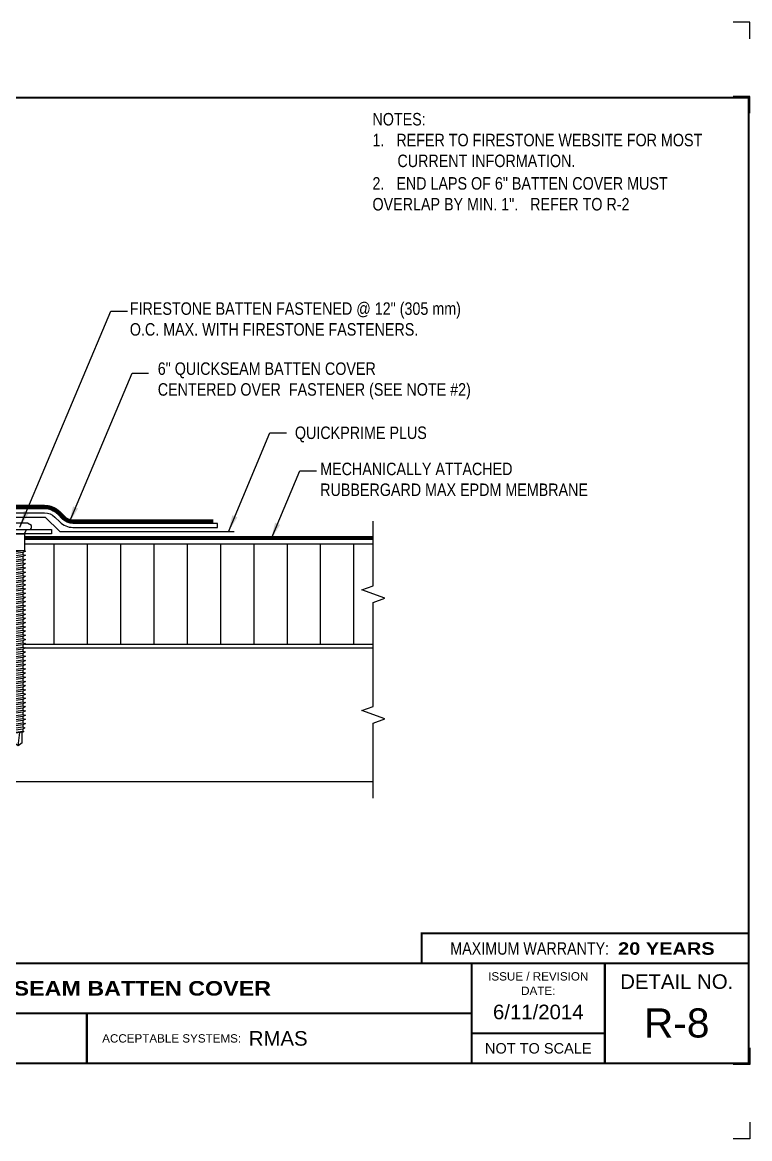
# Model space of a CAD drawing. Header units: inches. Extents: x 299.4 to 319.5, y -282.7 to -266.
# Drawn here: x 308.56 to 319.48, y -282.75 to -265.99 of the extents above; entities that cross this region are included whole.
import ezdxf
from ezdxf.enums import TextEntityAlignment as Align

# ---------------------------------------------------------------- set-up
doc = ezdxf.new("R2010")
doc.units = ezdxf.units.IN
doc.header["$MEASUREMENT"] = 0
doc.linetypes.add('HIDDEN', pattern=[0.375, 0.25, -0.125])
doc.layers.get('0').update_dxf_attribs({"linetype": 'CONTINUOUS'})
doc.layers.get('DEFPOINTS').update_dxf_attribs({"linetype": 'CONTINUOUS'})
for name, color, linetype in [('FSBP-ACCESSORY-FIRESTONE', 7, 'CONTINUOUS'), ('FSBP-ADHESIVE', 1, 'HIDDEN'), ('FSBP-ANNO-NOTE', 7, 'CONTINUOUS'), ('FSBP-INSULATION', 7, 'CONTINUOUS'), ('FSBP-MEMBRANE', 7, 'CONTINUOUS'), ('FSBP-SUBSTRATE-GENERIC', 9, 'CONTINUOUS'), ('FSBP-TTLB', 7, 'CONTINUOUS'), ('FSBP-TTLB-BORDER', 7, 'CONTINUOUS'), ('FSBP-TTLB-TEXT', 7, 'CONTINUOUS')]:
    doc.layers.add(name, color=color, linetype=linetype)
doc.styles.add('FSBP_ARIAL', font='arial.ttf')
doc.styles.add('FSBP_ARIAL_BOLD', font='')
doc.styles.add('FSBP_ARIAL_NAR', font='ARIALN.TTF')
doc.styles.get('FSBP_ARIAL_BOLD').set_extended_font_data('Arial Black')
doc.linetypes.add('ZIGZAG', pattern='A,0.0001,-0.2,[131,ltypeshp.shx,S=0.2,R=0,X=-0.2,Y=0],-0.4,[131,ltypeshp.shx,S=0.2,R=180,X=0.2,Y=0],-0.2', length=0.8001)
doc.dimstyles.new('FSBP-LEADER', dxfattribs={"dimtxt": 0.1875, "dimasz": 0.25, "dimexe": 0.0625, "dimexo": 0.125, "dimgap": 0.125, "dimtad": 0, "dimtih": 1, "dimtoh": 1, "dimdec": 4, "dimzin": 0, "dimdsep": 46, "dimlunit": 4, "dimtxsty": 'FSBP_ARIAL_NAR', "dimcen": 0.09375, "dimclrd": 256, "dimclre": 256, "dimclrt": 256, "dimadec": 0, "dimazin": 0, "dimtfac": 1, "dimtdec": 4, "dimtofl": 0, "dimtmove": 0, "dimatfit": 3, "dimfxl": 1, "dimtolj": 1, "dimtzin": 0, "dimlwd": -1, "dimlwe": -1, "dimarcsym": 0})

# ---------------------------------------------------------------- blocks, each defined once
blk = doc.blocks.new('TTLB-EPDM_1')
at = {"layer": 'DEFPOINTS', "linetype": 'Continuous', "ltscale": 1.75}
for points in [[(20.01562500000003, 13.88083333333333), (20.01562500000003, 14.13083333333333), (19.76562500000003, 14.13083333333333)], [(20.01562500000003, -2.380833333333342), (20.01562500000003, -2.630833333333342), (19.76562500000003, -2.630833333333342)]]:
    blk.add_lwpolyline(points, dxfattribs=at)
at = {"layer": 'DEFPOINTS', "color": 1}
for points in [[(20.015625, 12.765625), (20.015625, 13.015625), (19.765625, 13.015625)], [(20.015625, -1.265625), (20.015625, -1.515625), (19.765625, -1.515625)]]:
    blk.add_lwpolyline(points, dxfattribs=at)
at = {"layer": 'FSBP-TTLB', "const_width": 0.03125}
blk.add_lwpolyline([(15.09028770518938, 0), (20, 0), (20, 0.4512598240669945), (15.09028770518938, 0.4512598240669945)], close=True, dxfattribs=at)
for points in [[(0, 0), (0, -1.5), (20, -1.5), (20, 0), (0, 0)], [(15.84028770518938, 0), (15.84028770518938, -1.5)], [(17.84110496735593, 0), (17.84110496735593, -1.5)], [(20, 0), (20, -1.5)], [(4.825208527206769, -0.75), (15.84028770518938, -0.75)], [(15.84028770518938, -1.048740175933006), (17.84110496735593, -1.048740175933006)]]:
    blk.add_lwpolyline(points, dxfattribs=at)
at = {"layer": 'FSBP-TTLB-BORDER', "const_width": 0.03125}
blk.add_lwpolyline([(20, 0), (20, 13), (0, 13), (0, 0)], dxfattribs=at)
at = {"layer": 'FSBP-TTLB-TEXT', "const_width": 0.03125}
blk.add_lwpolyline([(10.06152282927678, -0.75), (10.06152282927678, -1.5)], dxfattribs=at)
at = {"layer": 'FSBP-TTLB-TEXT', "style": 'FSBP_ARIAL_NAR'}
blk.add_text('MAXIMUM WARRANTY:', height=0.1875, dxfattribs=at).set_placement((17.90516569312837, 0.2256299120335257), align=Align.MIDDLE_RIGHT)
at = {"layer": 'FSBP-TTLB-TEXT', "style": 'FSBP_ARIAL'}
for s, height, p in [('ISSUE / REVISION', 0.125, (16.84069633627263, -0.1938496373466023)), ('DETAIL NO.', 0.21875, (18.92055248367797, -0.2724398367368792)), ('DATE:', 0.125, (16.84069633627263, -0.409973105348854)), ('NOT TO SCALE', 0.15625, (16.84069633627263, -1.274370087966503))]:
    blk.add_text(s, height=height, dxfattribs=at).set_placement(p, align=Align.MIDDLE_CENTER)
blk.add_text('ACCEPTABLE SYSTEMS:', height=0.125, dxfattribs=at).set_placement((10.29281281591562, -1.125), align=Align.MIDDLE_LEFT)
at = {"layer": 'FSBP-TTLB-TEXT'}
for tag, height, style, p in [('MAXIMUM_WARRANTY', 0.1875, 'FSBP_ARIAL_BOLD', (18.03987100774941, 0.2240244307510579)), ('ACCPT_SYSTEMS', 0.21875, 'FSBP_ARIAL', (12.49438170418193, -1.125))]:
    blk.add_attdef(tag, text='', height=height, dxfattribs=dict(at, style=style)).set_placement(p, align=Align.MIDDLE_LEFT)
for tag, height, style, p in [('DETAIL_DESCP_LINE_1', 0.21875, 'FSBP_ARIAL_BOLD', (10.33118450231211, -0.3736318192489421)), ('ISSUE_REV_DATE', 0.21875, 'FSBP_ARIAL', (16.84069633627263, -0.7282559425942452)), ('DETAIL_NUMBER', 0.4375, 'FSBP_ARIAL', (18.91941590748775, -0.8931630692489421))]:
    blk.add_attdef(tag, text='', height=height, dxfattribs=dict(at, style=style)).set_placement(p, align=Align.MIDDLE_CENTER)
blk = doc.blocks.new('FSBP_AP_FASTENER_01')
at = {"layer": 'FSBP-ACCESSORY-FIRESTONE'}
for p, q in [((-0.125, 0.04849224421338505), (-0.09375, -0.01400775578661495)), ((0.09375, -0.01400775578661495), (0.125, 0.04849224421338505)), ((-0.09375, -0.01400775578661495), (-0.09375, -0.264007755786615)), ((-0.09375, -0.01400775578661495), (0.09375, -0.01400775578661495)), ((0.09375, -0.01400775578661495), (0.09375, -0.264007755786615)), ((-0.09375, -0.264007755786615), (-0.0703125, -0.2840970415008996)), ((-0.0703125, -0.3156643085181585), (-0.0703125, -0.3472315755354103)), ((0.0703125, -0.2955750228038667), (0.0703125, -0.3271422898211327)), ((-0.0703125, -0.3787988425526763), (-0.0703125, -0.410366109569928)), ((-0.0703125, -0.4419333765871798), (-0.0703125, -0.4735006436044458)), ((0.0703125, -0.3587095568383845), (0.0703125, -0.3902768238556433)), ((0.0703125, -0.4218440908729022), (0.0703125, -0.453411357890154)), ((0.0703125, -0.4849786249074128), (0.0703125, -0.5165458919246717)), ((-0.0703125, -0.5050679106216975), (-0.0703125, -0.5366351776389564)), ((-0.0703125, -0.5682024446562153), (-0.0703125, -0.599769711673467)), ((-0.0703125, -0.631336978690733), (-0.0703125, -0.6629042457079848)), ((0.0703125, -0.5481131589419235), (0.0703125, -0.5796804259591894)), ((0.0703125, -0.6112476929764412), (0.0703125, -0.6428149599937001)), ((-0.0703125, -0.6944715127252366), (-0.0703125, -0.7260387797425025)), ((-0.0703125, -0.7576060467597543), (-0.0703125, -0.7891733137770132)), ((-0.0703125, -0.820740580794272), (-0.0703125, -0.8523078478115238)), ((0.0703125, -0.674382227010959), (0.0703125, -0.7059494940282107)), ((0.0703125, -0.7375167610454696), (0.0703125, -0.7690840280627285)), ((0.0703125, -0.8006512950799802), (0.0703125, -0.8322185620972462)), ((-0.0703125, -0.8838751148287898), (-0.0703125, -0.9154423818460415)), ((-0.0703125, -0.9470096488632933), (-0.0703125, -0.9785769158805593)), ((0.0703125, -0.863785829114498), (0.0703125, -0.8953530961317568)), ((0.0703125, -0.9269203631490157), (0.0703125, -0.9584876301662675)), ((0.0703125, -0.9900548971835264), (0.0703125, -1.021622164200785)), ((-0.0703125, -1.010144182897811), (-0.0703125, -1.04171144991507)), ((-0.0703125, -1.073278716932329), (-0.0703125, -1.104845983949581)), ((-0.0703125, -1.136413250966847), (-0.0703125, -1.167980517984098)), ((0.0703125, -1.053189431218037), (0.0703125, -1.084756698235303)), ((0.0703125, -1.116323965252555), (0.0703125, -1.147891232269814)), ((-0.0703125, -1.19954778500135), (-0.0703125, -1.231115052018616)), ((-0.0703125, -1.262682319035868), (-0.0703125, -1.294249586053127)), ((-0.0703125, -1.325816853070386), (-0.0703125, -1.357384120087637)), ((0.0703125, -1.179458499287072), (0.0703125, -1.211025766304324)), ((0.0703125, -1.242593033321583), (0.0703125, -1.274160300338842)), ((0.0703125, -1.305727567356094), (0.0703125, -1.33729483437336)), ((-0.0703125, -1.388951387104903), (-0.0703125, -1.420518654122155)), ((-0.0703125, -1.452085921139407), (-0.0703125, -1.483653188156673)), ((0.0703125, -1.368862101390611), (0.0703125, -1.40042936840787)), ((0.0703125, -1.431996635425129), (0.0703125, -1.463563902442381)), ((0.0703125, -1.49513116945964), (0.0703125, -1.526698436476899)), ((-0.0703125, -1.515220455173925), (-0.0703125, -1.546787722191183)), ((-0.0703125, -1.578354989208442), (-0.0703125, -1.609922256225694)), ((-0.0703125, -1.64148952324296), (-0.0703125, -1.673056790260212)), ((0.0703125, -1.558265703494151), (0.0703125, -1.589832970511416)), ((0.0703125, -1.621400237528668), (0.0703125, -1.652967504545927)), ((-0.0703125, -1.704624057277464), (-0.0703125, -1.73619132429473)), ((-0.0703125, -1.767758591311981), (-0.0703125, -1.79932585832924)), ((-0.0703125, -1.830893125346499), (-0.0703125, -1.862460392363751)), ((0.0703125, -1.684534771563186), (0.0703125, -1.716102038580438)), ((0.0703125, -1.747669305597697), (0.0703125, -1.779236572614955)), ((0.0703125, -1.810803839632207), (0.0703125, -1.842371106649473)), ((-0.0703125, -1.894027659381017), (-0.0703125, -1.925594926398269)), ((-0.0703125, -1.95716219341552), (-0.0703125, -1.988729460432786)), ((0.0703125, -1.873938373666725), (0.0703125, -1.905505640683984)), ((0.0703125, -1.937072907701243), (0.0703125, -1.968640174718495)), ((0.0703125, -2.000207441735753), (0.0703125, -2.031774708753012)), ((-0.0703125, -2.020296727450038), (-0.0703125, -2.051863994467297)), ((-0.0703125, -2.083431261484556), (-0.0703125, -2.114998528501808)), ((-0.0703125, -2.146565795519074), (-0.0703125, -2.178133062536325)), ((0.0703125, -2.063341975770264), (0.0703125, -2.09490924278753)), ((0.0703125, -2.126476509804782), (0.0703125, -2.158043776822041)), ((-0.0703125, -2.209700329553577), (-0.0703125, -2.241267596570843)), ((-0.0703125, -2.272834863588095), (-0.0703125, -2.304402130605354)), ((-0.0703125, -2.335969397622613), (-0.0703125, -2.367536664639864)), ((0.0703125, -2.189611043839299), (0.0703125, -2.221178310856551)), ((0.0703125, -2.25274557787381), (0.0703125, -2.284312844891069)), ((0.0703125, -2.315880111908321), (0.0703125, -2.347447378925587)), ((-0.0703125, -2.39910393165713), (-0.0703125, -2.430671198674382)), ((-0.0703125, -2.462238465691634), (-0.0703125, -2.4938057327089)), ((0.0703125, -2.379014645942839), (0.0703125, -2.410581912960097)), ((0.0703125, -2.442149179977356), (0.0703125, -2.473716446994608)), ((0.0703125, -2.505283714011867), (0.0703125, -2.536850981029126)), ((-0.0703125, -2.525372999726152), (-0.0703125, -2.55694026674341)), ((-0.0703125, -2.588507533760669), (-0.0703125, -2.620074800777921)), ((-0.0703125, -2.651642067795187), (-0.0703125, -2.683209334812439)), ((0.0703125, -2.568418248046378), (0.0703125, -2.599985515063644)), ((0.0703125, -2.631552782080895), (0.0703125, -2.663120049098154)), ((-0.0703125, -2.714776601829691), (-0.0703125, -2.746343868846957)), ((-0.0703125, -2.777911135864208), (-0.0703125, -2.809478402881467)), ((-0.0703125, -2.841045669898726), (-0.0703125, -2.872612936915978)), ((0.0703125, -2.694687316115413), (0.0703125, -2.726254583132665)), ((0.0703125, -2.757821850149924), (0.0703125, -2.789389117167183)), ((0.0703125, -2.820956384184434), (0.0703125, -2.8525236512017)), ((-0.0703125, -2.904180203933244), (-0.0703125, -2.935747470950496)), ((-0.0703125, -2.967314737967747), (-0.0703125, -2.998882004985013)), ((-0.0625, -3.154632755786622), (-0.0625, -3.013549567065063)), ((0, -3.201507755786615), (0.02460623630038583, -3.00110581902215)), ((0.0625, -3.154632755786601), (0.0625, -2.995692424207924)), ((0.0703125, -2.884090918218952), (0.0703125, -2.915658185236211)), ((0.0703125, -2.94722545225347), (0.0703125, -2.978792719270722)), ((0, -3.201507755786615), (-0.06250000000001421, -3.154632755786615)), ((0.0625, -3.154632755786615), (0, -3.201507755786615))]:
    blk.add_line(p, q, dxfattribs=at)
blk.add_lwpolyline([(0.1875, 0.04849224421338505, 0.1250000000000271), (0.203125, 0.110992244213385), (0.140625, 0.142242244213385), (-0.140625, 0.142242244213385), (-0.203125, 0.110992244213385, 0.1250000000000271), (-0.1875, 0.04849224421338505)], format="xyb", close=True, dxfattribs=at)
for points in [[(-0.109375, -0.3054610321523867), (-0.0703125, -0.2840970415008996), (0.0703125, -0.264007755786615), (0.109375, -0.2742110321523867), (0.0703125, -0.2955750228038667), (-0.0703125, -0.3156643085181585)], [(-0.109375, -0.3685955661869045), (-0.0703125, -0.3472315755354103), (0.0703125, -0.3271422898211327), (0.109375, -0.3373455661869045), (0.0703125, -0.3587095568383845), (-0.0703125, -0.3787988425526763)], [(-0.109375, -0.431730100221408), (-0.0703125, -0.410366109569928), (0.0703125, -0.3902768238556433), (0.109375, -0.400480100221408), (0.0703125, -0.4218440908729022), (-0.0703125, -0.4419333765871798)], [(-0.109375, -0.4948646342559258), (-0.0703125, -0.4735006436044458), (0.0703125, -0.453411357890154), (0.109375, -0.4636146342559258), (0.0703125, -0.4849786249074128), (-0.0703125, -0.5050679106216975)], [(-0.109375, -0.5579991682904435), (-0.0703125, -0.5366351776389564), (0.0703125, -0.5165458919246717), (0.109375, -0.5267491682904435), (0.0703125, -0.5481131589419235), (-0.0703125, -0.5682024446562153)], [(-0.109375, -0.6211337023249612), (-0.0703125, -0.599769711673467), (0.0703125, -0.5796804259591894), (0.109375, -0.5898837023249612), (0.0703125, -0.6112476929764412), (-0.0703125, -0.631336978690733)], [(-0.109375, -0.6842682363594648), (-0.0703125, -0.6629042457079848), (0.0703125, -0.6428149599937001), (0.109375, -0.6530182363594648), (0.0703125, -0.674382227010959), (-0.0703125, -0.6944715127252366)], [(-0.109375, -0.7474027703939825), (-0.0703125, -0.7260387797425025), (0.0703125, -0.7059494940282107), (0.109375, -0.7161527703939825), (0.0703125, -0.7375167610454696), (-0.0703125, -0.7576060467597543)], [(-0.109375, -0.8105373044285002), (-0.0703125, -0.7891733137770132), (0.0703125, -0.7690840280627285), (0.109375, -0.7792873044285002), (0.0703125, -0.8006512950799802), (-0.0703125, -0.820740580794272)], [(-0.109375, -0.873671838463018), (-0.0703125, -0.8523078478115238), (0.0703125, -0.8322185620972462), (0.109375, -0.842421838463018), (0.0703125, -0.863785829114498), (-0.0703125, -0.8838751148287898)], [(-0.109375, -0.9368063724975215), (-0.0703125, -0.9154423818460415), (0.0703125, -0.8953530961317568), (0.109375, -0.9055563724975215), (0.0703125, -0.9269203631490157), (-0.0703125, -0.9470096488632933)], [(-0.109375, -0.9999409065320393), (-0.0703125, -0.9785769158805593), (0.0703125, -0.9584876301662675), (0.109375, -0.9686909065320393), (0.0703125, -0.9900548971835264), (-0.0703125, -1.010144182897811)], [(-0.109375, -1.063075440566557), (-0.0703125, -1.04171144991507), (0.0703125, -1.021622164200785), (0.109375, -1.031825440566557), (0.0703125, -1.053189431218037), (-0.0703125, -1.073278716932329)], [(-0.109375, -1.126209974601075), (-0.0703125, -1.104845983949581), (0.0703125, -1.084756698235303), (0.109375, -1.094959974601075), (0.0703125, -1.116323965252555), (-0.0703125, -1.136413250966847)], [(-0.109375, -1.189344508635578), (-0.0703125, -1.167980517984098), (0.0703125, -1.147891232269814), (0.109375, -1.158094508635578), (0.0703125, -1.179458499287072), (-0.0703125, -1.19954778500135)], [(-0.109375, -1.252479042670096), (-0.0703125, -1.231115052018616), (0.0703125, -1.211025766304324), (0.109375, -1.221229042670096), (0.0703125, -1.242593033321583), (-0.0703125, -1.262682319035868)], [(-0.109375, -1.315613576704614), (-0.0703125, -1.294249586053127), (0.0703125, -1.274160300338842), (0.109375, -1.284363576704614), (0.0703125, -1.305727567356094), (-0.0703125, -1.325816853070386)], [(-0.109375, -1.378748110739132), (-0.0703125, -1.357384120087637), (0.0703125, -1.33729483437336), (0.109375, -1.347498110739132), (0.0703125, -1.368862101390611), (-0.0703125, -1.388951387104903)], [(-0.109375, -1.441882644773635), (-0.0703125, -1.420518654122155), (0.0703125, -1.40042936840787), (0.109375, -1.410632644773635), (0.0703125, -1.431996635425129), (-0.0703125, -1.452085921139407)], [(-0.109375, -1.505017178808153), (-0.0703125, -1.483653188156673), (0.0703125, -1.463563902442381), (0.109375, -1.473767178808153), (0.0703125, -1.49513116945964), (-0.0703125, -1.515220455173925)], [(-0.109375, -1.568151712842671), (-0.0703125, -1.546787722191183), (0.0703125, -1.526698436476899), (0.109375, -1.536901712842671), (0.0703125, -1.558265703494151), (-0.0703125, -1.578354989208442)], [(-0.109375, -1.631286246877188), (-0.0703125, -1.609922256225694), (0.0703125, -1.589832970511416), (0.109375, -1.600036246877188), (0.0703125, -1.621400237528668), (-0.0703125, -1.64148952324296)], [(-0.109375, -1.694420780911692), (-0.0703125, -1.673056790260212), (0.0703125, -1.652967504545927), (0.109375, -1.663170780911692), (0.0703125, -1.684534771563186), (-0.0703125, -1.704624057277464)], [(-0.109375, -1.75755531494621), (-0.0703125, -1.73619132429473), (0.0703125, -1.716102038580438), (0.109375, -1.72630531494621), (0.0703125, -1.747669305597697), (-0.0703125, -1.767758591311981)], [(-0.109375, -1.820689848980727), (-0.0703125, -1.79932585832924), (0.0703125, -1.779236572614955), (0.109375, -1.789439848980727), (0.0703125, -1.810803839632207), (-0.0703125, -1.830893125346499)], [(-0.109375, -1.883824383015245), (-0.0703125, -1.862460392363751), (0.0703125, -1.842371106649473), (0.109375, -1.852574383015245), (0.0703125, -1.873938373666725), (-0.0703125, -1.894027659381017)], [(-0.109375, -1.946958917049749), (-0.0703125, -1.925594926398269), (0.0703125, -1.905505640683984), (0.109375, -1.915708917049749), (0.0703125, -1.937072907701243), (-0.0703125, -1.95716219341552)], [(-0.109375, -2.010093451084266), (-0.0703125, -1.988729460432786), (0.0703125, -1.968640174718495), (0.109375, -1.978843451084266), (0.0703125, -2.000207441735753), (-0.0703125, -2.020296727450038)], [(-0.109375, -2.073227985118784), (-0.0703125, -2.051863994467297), (0.0703125, -2.031774708753012), (0.109375, -2.041977985118784), (0.0703125, -2.063341975770264), (-0.0703125, -2.083431261484556)], [(-0.109375, -2.136362519153302), (-0.0703125, -2.114998528501808), (0.0703125, -2.09490924278753), (0.109375, -2.105112519153302), (0.0703125, -2.126476509804782), (-0.0703125, -2.146565795519074)], [(-0.109375, -2.199497053187805), (-0.0703125, -2.178133062536325), (0.0703125, -2.158043776822041), (0.109375, -2.168247053187805), (0.0703125, -2.189611043839299), (-0.0703125, -2.209700329553577)], [(-0.109375, -2.262631587222323), (-0.0703125, -2.241267596570843), (0.0703125, -2.221178310856551), (0.109375, -2.231381587222323), (0.0703125, -2.25274557787381), (-0.0703125, -2.272834863588095)], [(-0.109375, -2.325766121256841), (-0.0703125, -2.304402130605354), (0.0703125, -2.284312844891069), (0.109375, -2.294516121256841), (0.0703125, -2.315880111908321), (-0.0703125, -2.335969397622613)], [(-0.109375, -2.388900655291359), (-0.0703125, -2.367536664639864), (0.0703125, -2.347447378925587), (0.109375, -2.357650655291359), (0.0703125, -2.379014645942839), (-0.0703125, -2.39910393165713)], [(-0.109375, -2.452035189325862), (-0.0703125, -2.430671198674382), (0.0703125, -2.410581912960097), (0.109375, -2.420785189325862), (0.0703125, -2.442149179977356), (-0.0703125, -2.462238465691634)], [(-0.109375, -2.51516972336038), (-0.0703125, -2.4938057327089), (0.0703125, -2.473716446994608), (0.109375, -2.48391972336038), (0.0703125, -2.505283714011867), (-0.0703125, -2.525372999726152)], [(-0.109375, -2.578304257394898), (-0.0703125, -2.55694026674341), (0.0703125, -2.536850981029126), (0.109375, -2.547054257394898), (0.0703125, -2.568418248046378), (-0.0703125, -2.588507533760669)], [(-0.109375, -2.641438791429415), (-0.0703125, -2.620074800777921), (0.0703125, -2.599985515063644), (0.109375, -2.610188791429415), (0.0703125, -2.631552782080895), (-0.0703125, -2.651642067795187)], [(-0.109375, -2.704573325463919), (-0.0703125, -2.683209334812439), (0.0703125, -2.663120049098154), (0.109375, -2.673323325463919), (0.0703125, -2.694687316115413), (-0.0703125, -2.714776601829691)], [(-0.109375, -2.767707859498437), (-0.0703125, -2.746343868846957), (0.0703125, -2.726254583132665), (0.109375, -2.736457859498437), (0.0703125, -2.757821850149924), (-0.0703125, -2.777911135864208)], [(-0.109375, -2.830842393532954), (-0.0703125, -2.809478402881467), (0.0703125, -2.789389117167183), (0.109375, -2.799592393532954), (0.0703125, -2.820956384184434), (-0.0703125, -2.841045669898726)], [(-0.109375, -2.893976927567472), (-0.0703125, -2.872612936915978), (0.0703125, -2.8525236512017), (0.109375, -2.862726927567472), (0.0703125, -2.884090918218952), (-0.0703125, -2.904180203933244)], [(-0.099609375, -2.955716372316267), (-0.0703125, -2.935747470950496), (0.0703125, -2.915658185236211), (0.099609375, -2.927256550887698), (0.0703125, -2.94722545225347), (-0.0703125, -2.967314737967747)], [(-0.0849609375, -3.008866455667892), (-0.0703125, -2.998882004985013), (0.0703125, -2.978792719270722), (0.0849609375, -2.984591902096462), (0.0703125, -2.994576352779355), (-0.0703125, -3.014665638493632)]]:
    blk.add_lwpolyline(points, close=True, dxfattribs=at)
blk.add_lwpolyline([(-0.09375, -0.264007755786615), (0.09375, -0.264007755786615)], dxfattribs=at)

msp = doc.modelspace()

# ---------------------------------------------------------------- hatches: boundary and pattern name
at = {"layer": 'FSBP-INSULATION'}
h = msp.add_hatch(dxfattribs=at)
h.set_pattern_fill('LINE', color=256, scale=4, angle=90, style=0)
h.set_pattern_definition([(90, (0.5353465044236145, -196.2848408513073), (-0.5, 3.061515884555943e-17), [])])
h.paths.add_polyline_path([(308.4225586647938, -275.3210550278928), (308.4225586647938, -275.2922867953492), (308.3834961647938, -275.2820835189834), (308.4225586647938, -275.2607195283318), (308.4225586647938, -275.2291522613146), (308.3834961647938, -275.2189489849488), (308.4225586647938, -275.1975849942974), (308.4225586647938, -275.1660177272801), (308.3834961647938, -275.1558144509143), (308.4225586647938, -275.1344504602629), (308.4225586647938, -275.1028831932456), (308.3834961647938, -275.0926799168798), (308.4225586647938, -275.0713159262283), (308.4225586647938, -275.0397486592111), (308.3834961647938, -275.0295453828453), (308.4225586647938, -275.0081813921938), (308.4225586647938, -274.9766141251766), (308.3834961647938, -274.9664108488108), (308.4225586647938, -274.9450468581593), (308.4225586647938, -274.913479591142), (308.3834961647938, -274.9032763147763), (308.4225586647938, -274.8819123241248), (308.4225586647938, -274.8503450571076), (308.3834961647938, -274.8401417807418), (308.4225586647938, -274.8187777900903), (308.4225586647938, -274.787210523073), (308.3834961647938, -274.7770072467072), (308.4225586647938, -274.7556432560557), (308.4225586647938, -274.7240759890385), (308.3834961647938, -274.7138727126728), (308.4225586647938, -274.6925087220212), (308.4225586647938, -274.660941455004), (308.3834961647938, -274.6507381786382), (308.4225586647938, -274.6293741879867), (308.4225586647938, -274.5978069209694), (308.3834961647938, -274.5876036446037), (308.4225586647938, -274.5662396539522), (308.4225586647938, -274.534672386935), (308.3834961647938, -274.5244691105692), (308.4225586647938, -274.5031051199177), (308.4225586647938, -274.4715378529005), (308.3834961647938, -274.4613345765347), (308.4225586647938, -274.4399705858832), (308.4225586647938, -274.4084033188659), (308.3834961647938, -274.3982000425002), (308.4225586647938, -274.3768360518487), (308.4225586647938, -274.3452687848314), (308.3834961647938, -274.3350655084656), (308.4225586647938, -274.3137015178141), (308.4225586647938, -274.2821342507969), (308.3834961647938, -274.2719309744311), (308.4225586647938, -274.2505669837797), (308.4225586647938, -274.2189997167624), (308.3834961647938, -274.2087964403966), (308.4225586647938, -274.1874324497451), (308.4225586647938, -274.1558651827279), (308.3834961647938, -274.1456619063621), (308.4225586647938, -274.1242979157106), (308.4225586647938, -274.0927306486934), (308.3834961647938, -274.0825273723276), (308.4225586647938, -274.0611633816761), (308.4225586647938, -274.0295961146588), (308.3834961647938, -274.0193928382931), (308.4225586647938, -273.9980288476415), (308.4225586647938, -273.9664615806244), (308.3834961647937, -273.9562583042585), (308.3991211647938, -273.9477127079979), (308.3991211647938, -273.8210550278928), (303.1601021917252, -273.8210550278928), (303.1601021917251, -274.4460550278928), (302.9883848530092, -274.5085550278928), (303.3318195304411, -274.6335550278928), (303.1601021917251, -274.6960550278928), (303.1601021917252, -275.3210550278928)])
h.paths.add_polyline_path([(313.8256401378623, -275.3210550278928), (313.8256401378621, -274.6960550278928), (313.9973574765781, -274.6335550278928), (313.6539227991462, -274.5085550278928), (313.8256401378621, -274.4460550278928), (313.8256401378622, -273.8210550278928), (308.5866211647938, -273.8210550278928), (308.5866211647938, -273.9209269937123), (308.6022461647938, -273.9250083042585), (308.5631836647938, -273.94637229491), (308.5631836647938, -273.9779395619273), (308.6022461647938, -273.9881428382931), (308.5631836647938, -274.0095068289446), (308.5631836647938, -274.0410740959618), (308.6022461647938, -274.0512773723275), (308.5631836647938, -274.072641362979), (308.5631836647938, -274.1042086299963), (308.6022461647938, -274.1144119063621), (308.5631836647938, -274.1357758970136), (308.5631836647938, -274.1673431640309), (308.6022461647938, -274.1775464403966), (308.5631836647938, -274.1989104310481), (308.5631836647938, -274.2304776980653), (308.6022461647938, -274.2406809744311), (308.5631836647938, -274.2620449650826), (308.5631836647938, -274.2936122320999), (308.6022461647938, -274.3038155084656), (308.5631836647938, -274.3251794991172), (308.5631836647938, -274.3567467661344), (308.6022461647938, -274.3669500425002), (308.5631836647938, -274.3883140331516), (308.5631836647938, -274.4198813001689), (308.6022461647938, -274.4300845765346), (308.5631836647938, -274.4514485671862), (308.5631836647938, -274.4830158342034), (308.6022461647938, -274.4932191105692), (308.5631836647938, -274.5145831012207), (308.5631836647938, -274.5461503682379), (308.6022461647938, -274.5563536446037), (308.5631836647938, -274.5777176352552), (308.5631836647938, -274.6092849022725), (308.6022461647938, -274.6194881786382), (308.5631836647938, -274.6408521692897), (308.5631836647938, -274.6724194363069), (308.6022461647938, -274.6826227126727), (308.5631836647938, -274.7039867033242), (308.5631836647938, -274.7355539703415), (308.6022461647938, -274.7457572467072), (308.5631836647938, -274.7671212373587), (308.5631836647938, -274.798688504376), (308.6022461647938, -274.8088917807418), (308.5631836647938, -274.8302557713932), (308.5631836647938, -274.8618230384105), (308.6022461647937, -274.8720263147763), (308.5631836647938, -274.8933903054278), (308.5631836647938, -274.924957572445), (308.6022461647938, -274.9351608488108), (308.5631836647938, -274.9565248394622), (308.5631836647938, -274.9880921064795), (308.6022461647938, -274.9982953828453), (308.5631836647938, -275.0196593734968), (308.5631836647938, -275.051226640514), (308.6022461647938, -275.0614299168798), (308.5631836647938, -275.0827939075313), (308.5631836647938, -275.1143611745485), (308.6022461647938, -275.1245644509143), (308.5631836647938, -275.1459284415658), (308.5631836647938, -275.177495708583), (308.6022461647938, -275.1876989849488), (308.5631836647938, -275.2090629756003), (308.5631836647938, -275.2406302426176), (308.6022461647938, -275.2508335189833), (308.5631836647938, -275.2721975096348), (308.5631836647938, -275.3037647766521), (308.6293781316373, -275.3210550278928)])
h.paths.add_polyline_path([(304.1945342361597, -274.7165082168423), (306.8692230151502, -274.7165082168423), (306.8692230151502, -274.4254739398983), (304.1945342361597, -274.4254739398983)], flags=24)

# ---------------------------------------------------------------- linework, layer by layer
at = {"layer": 'FSBP-ACCESSORY-FIRESTONE'}
msp.add_lwpolyline([(308.9928711647938, -273.6023050278928), (308.9928711647938, -273.6648050278928), (307.9928711647938, -273.6648050278928), (307.9928711647938, -273.6023050278928)], close=True, dxfattribs=at)
at = {"layer": 'FSBP-ADHESIVE', "linetype": 'ZIGZAG', "ltscale": 0.17}
for p, q in [((308.0866211647938, -273.4148050278928), (308.8991211647938, -273.4148050278928)), ((308.8991211647938, -273.4148050278928), (309.1178711647938, -273.6335550278928)), ((309.1178711647938, -273.6335550278928), (311.7362764286991, -273.6335550278928))]:
    msp.add_line(p, q, dxfattribs=at)
at = {"layer": 'FSBP-INSULATION', "linetype": 'Continuous'}
msp.add_lwpolyline([(313.8256401378623, -275.3210550278928), (313.8256401378621, -274.6960550278928), (313.9973574765781, -274.6335550278928), (313.6539227991462, -274.5085550278928), (313.8256401378621, -274.4460550278928), (313.8256401378622, -273.4773050278928)], dxfattribs=at)
at = {"layer": 'FSBP-INSULATION'}
for points in [[(313.8256401378622, -273.8210550278928), (308.5866211647938, -273.8210550278928)], [(308.5892881477, -275.3210550278928), (313.8256401378623, -275.3210550278928)]]:
    msp.add_lwpolyline(points, dxfattribs=at)
at = {"layer": 'FSBP-MEMBRANE'}
msp.add_lwpolyline([(307.8685576729328, -273.487794926625), (307.940861063526, -273.4154915360318, -0.198912367379658), (308.096424555387, -273.3510550278928), (308.4928711647938, -273.3510550278928), (308.8893177742005, -273.3510550278928, -0.198912367379658), (309.0448812660616, -273.4154915360318), (309.1171846566547, -273.487794926625, 0.1989123673796706), (309.315174555387, -273.5698050278928), (311.4862764286991, -273.5698050278928), (311.486276428699, -273.5098050278928), (309.315174555387, -273.5098050278928, -0.1989123673797132), (309.1596110635259, -273.4453685197538), (309.0873076729328, -273.3730651291605, 0.1989123673796454), (308.8893177742005, -273.2910550278928), (308.4928711647938, -273.2910550278928), (308.096424555387, -273.2910550278928, 0.1989123673796735), (307.8984346566548, -273.3730651291605), (307.8261312660616, -273.4453685197538, -0.1989123673797132), (307.6705677742005, -273.5098050278928), (305.4994659008885, -273.5098050278928), (305.4994659008885, -273.5698050278928), (307.6705677742005, -273.5698050278928, 0.1989123673796707)], format="xyb", close=True, dxfattribs=at)
at = {"layer": 'FSBP-MEMBRANE', "const_width": 0.06}
msp.add_lwpolyline([(311.423776428699, -273.4798050278928), (309.315174555387, -273.4798050278928, -0.1989123673797971), (309.1808242669615, -273.4241553163183), (309.1085208763683, -273.3518519257249, 0.1989123673796412), (308.8893177742005, -273.2610550278928), (308.4928711647938, -273.2610550278928), (308.096424555387, -273.2610550278928, 0.1989123673796695), (307.8772214532192, -273.3518519257249), (307.804918062626, -273.4241553163182, -0.1989123673797514), (307.6705677742005, -273.4798050278928), (305.5619659008885, -273.4798050278928)], format="xyb", dxfattribs=at)
msp.add_lwpolyline([(308.5866211647938, -273.7273050278928), (313.8256401378622, -273.7273050278928)], dxfattribs=at)
at = {"layer": 'FSBP-SUBSTRATE-GENERIC'}
msp.add_line((303.1601021917252, -277.3835550278928), (313.8256401378623, -277.3835550278928), dxfattribs=at)
for points in [[(313.8256401378623, -275.3835550278928), (308.5904483469403, -275.3835550278928)], [(313.8256401378623, -277.6335550278928), (313.8256401378621, -276.5085550278928), (313.9973574765781, -276.4460550278928), (313.6539227991462, -276.3210550278928), (313.8256401378621, -276.2585550278928), (313.8256401378623, -275.3210550278928)]]:
    msp.add_lwpolyline(points, dxfattribs=at)

# ---------------------------------------------------------------- block references
msp.add_blockref('TTLB-EPDM_1', (299.4627011304548, -280.1173711702307)).add_auto_attribs({'DETAIL_DESCP_LINE_1': 'QUICKSEAM BATTEN COVER', 'ACCPT_SYSTEMS': 'RMAS', 'ISSUE_REV_DATE': '6/11/2014', 'DETAIL_NUMBER': 'R-8', 'MAXIMUM_WARRANTY': '20 YEARS'})
at = {"layer": 'FSBP-ACCESSORY-FIRESTONE'}
msp.add_blockref('FSBP_AP_FASTENER_01', (308.4928711647938, -273.6507972721062), dxfattribs=at)

# ---------------------------------------------------------------- texts
at = {"layer": 'FSBP-ANNO-NOTE', "style": 'FSBP_ARIAL_NAR'}
msp.add_text('QUICKPRIME PLUS', height=0.1875, dxfattribs=at).set_placement((312.6492446457381, -272.1491177548913), align=Align.MIDDLE_LEFT)
at = {"layer": 'FSBP-ANNO-NOTE', "char_height": 0.1875, "attachment_point": 1, "style": 'FSBP_ARIAL_NAR'}
for s, width, gutter_width, heights, insert in [('NOTES:\\P\\pi-0.375,l0.375;1.   REFER TO FIRESTONE WEBSITE FOR MOST CURRENT INFORMATION.\\P\\pi0,l0;{\\H0.083333x;\\P\\pi-0.375,l0.375;}2.   END LAPS OF 6" BATTEN COVER MUST OVERLAP BY MIN. 1".   REFER TO R-2', 5.348916068058287, 5, [1.724837636391385], (313.8139702953704, -267.3475946182953)), ('FIRESTONE BATTEN FASTENED @ 12" (305 mm) \\PO.C. MAX. WITH FIRESTONE FASTENERS.', 6.132171792676672, 2.5, [0.5526941149692028], (310.1701587548632, -270.1909194852324)), ('6" QUICKSEAM BATTEN COVER \\PCENTERED OVER  FASTENER (SEE NOTE #2)', 6.284541684493774, 2.5, [0.6184865474897413], (310.5896045802547, -271.0924762427294)), ('MECHANICALLY ATTACHED \\PRUBBERGARD MAX EPDM MEMBRANE ', 4.065442419669125, 2.5, [0.5526941149692028], (313.0292880612687, -272.5983100237536))]:
    msp.add_mtext_dynamic_manual_height_columns(s, width=width, gutter_width=gutter_width, heights=heights, dxfattribs=dict(at, insert=insert))

# ---------------------------------------------------------------- leaders
at = {"layer": 'FSBP-ANNO-NOTE'}
for points in [[(308.520568723162, -273.5681182965816), (309.8844143059209, -270.3222035852186), (310.1344143059209, -270.3222035852186)], [(309.2588585860946, -273.500995022921), (310.2031501622052, -271.2536072266331), (310.4531501622052, -271.2536072266331)], [(311.6502735611518, -273.6341516535431), (312.2742446457381, -272.1491177548913), (312.5242446457381, -272.1491177548913)], [(312.2919246644771, -273.7465890497728), (312.7220013760908, -272.7230183883366), (312.9720013760908, -272.7230183883366)]]:
    msp.add_leader(points, dimstyle='FSBP-LEADER', dxfattribs=at)

doc.saveas('drawing.dxf')
